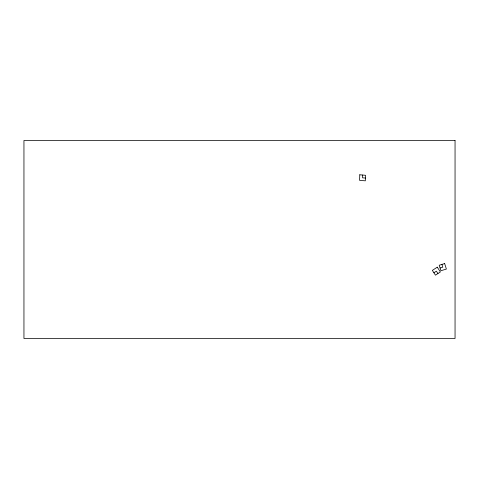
<?xml version="1.0" encoding="UTF-8"?>
<svg xmlns="http://www.w3.org/2000/svg" width="479" height="479" viewBox="0 0 479 479"><rect width="100%" height="100%" fill="white"/><g stroke="black" fill="none" stroke-linecap="round" stroke-linejoin="round"><path stroke-width="0.72" d="M362.639 175.039L362.543 177.811L365.411 178.056M433.914 272.785L436.369 271.168L437.932 273.545M440.063 267.983L442.788 267.15L441.925 264.408M359.777 174.793L359.579 180.338L365.309 180.828L365.507 175.284L359.777 174.793M437.255 267.174L432.345 270.407L435.477 275.162L440.387 271.928L437.255 267.174M444.65 263.576L439.201 265.24L440.925 270.731L446.374 269.066L444.65 263.576M455.05 140.509L23.95 140.509L23.95 338.491L455.05 338.491L455.05 140.509"/></g></svg>
